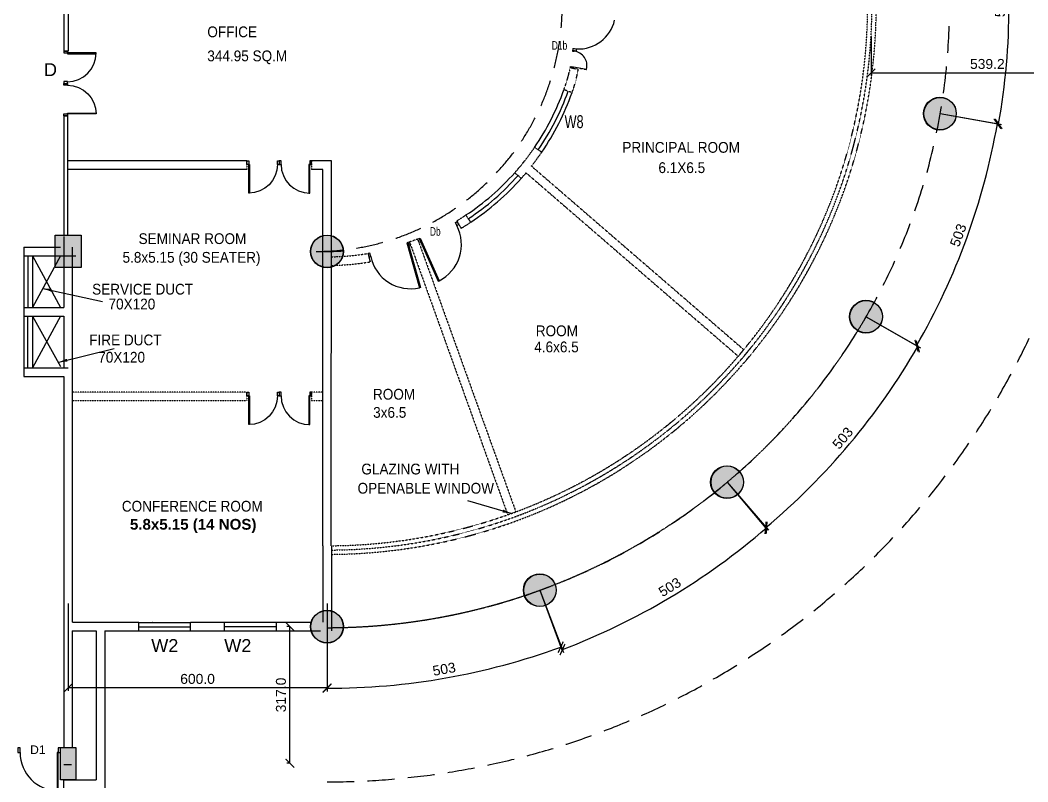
# Model space of a CAD drawing. Extents: x 53439 to 79867, y -144071 to -73305.
# Drawn here: x 70885 to 73220, y -114197 to -112431 of the extents above; entities that cross this region are included whole.
import ezdxf

# ---------------------------------------------------------------- set-up
doc = ezdxf.new("R2010")
doc.units = 0
doc.header["$LTSCALE"] = 0.1
doc.header["$MEASUREMENT"] = 0
doc.header["$PDMODE"] = 35
doc.header["$PDSIZE"] = -0.8
for name, pattern in [('CENTER2', [1.125, 0.75, -0.125, 0.125, -0.125]), ('DASHED2', [0.375, 0.25, -0.125]), ('HIDDEN', [0.375, 0.25, -0.125])]:
    doc.linetypes.add(name, pattern=pattern)
doc.layers.get('0').update_dxf_attribs({"linetype": 'CONTINUOUS'})
doc.layers.get('DEFPOINTS').update_dxf_attribs({"linetype": 'CONTINUOUS'})
for name, color, linetype in [('DOOR', 30, 'CONTINUOUS'), ('HAT', 253, 'CONTINUOUS'), ('LAYER4', 130, 'CONTINUOUS'), ('TEXT', 7, 'CONTINUOUS'), ('THIN_HA', 253, 'CONTINUOUS'), ('WALL', 6, 'CONTINUOUS'), ('WIN', 102, 'CONTINUOUS')]:
    doc.layers.add(name, color=color, linetype=linetype)
doc.styles.add('1MM', font='arial.ttf')
doc.styles.add('DIM', font='arial.ttf', dxfattribs={"width": 0.7, "height": 1})
doc.styles.add('DUTCH', font='arial.ttf')
doc.dimstyles.new('KRI', dxfattribs={"dimtxt": 23, "dimasz": 20, "dimexe": 7, "dimexo": 0, "dimgap": 9, "dimtad": 1, "dimdec": 1, "dimzin": 1, "dimtxsty": '1MM', "dimblk": 'ARCHTICK', "dimcen": 0.5, "dimclrd": 252, "dimclre": 252, "dimclrt": 7, "dimaunit": 1, "dimadec": 8, "dimazin": 3, "dimtfac": 1, "dimtdec": 1, "dimtmove": 0, "dimatfit": 3})

# ---------------------------------------------------------------- blocks, each defined once
blk = doc.blocks.new('A$C764D24B9')
at = {"layer": 'DOOR'}
for points in [[(0.056, 0.111), (0.083, 0.111), (0.083, 1), (0.056, 1)], [(0, 0), (0.056, 0), (0.056, 0.111), (0, 0.111)], [(0.944, 0), (1, 0), (1, 0.111), (0.944, 0.111)]]:
    blk.add_lwpolyline(points, close=True, dxfattribs=at)
blk.add_arc((0.056, 0.111), 0.889, 0, 90, dxfattribs=at)
blk = doc.blocks.new('_ARCHTICK')
at = {"layer": 'WALL', "color": 0, "const_width": 0.15}
blk.add_lwpolyline([(-0.5, -0.5), (0.5, 0.5)], dxfattribs=at)
blk = doc.blocks.new('*D162')
at = {"layer": 'DEFPOINTS', "color": 0, "linetype": 'CONTINUOUS', "ltscale": 0.1}
for p in [(71596.1, -112396.9, 0), (72089.4, -113752.4, 0), (71596.1, -113839.4, 0), (71779.9, -113969.3)]:
    blk.add_point(p, dxfattribs=at)
at = {"layer": 'LAYER4', "color": 252, "linetype": 'CONTINUOUS', "ltscale": 0.1}
for p, q in [((72089.4, -113752.4), (72139.9, -113891.1)), ((71596.1, -113839.4), (71596.1, -113987))]:
    blk.add_line(p, q, dxfattribs=at)
blk.add_arc((71596.1, -112396.9), 1583.1, 270, 290, dxfattribs=at)
at = {"layer": 'LAYER4', "color": 252, "linetype": 'CONTINUOUS', "ltscale": 0.1, "xscale": 20, "yscale": 20, "zscale": 20}
for p, rotation in [((72137.5, -113884.5), 20.00000000000825), ((71596.1, -113980), 179.9999999999841)]:
    blk.add_blockref('_ARCHTICK', p, dxfattribs=dict(at, rotation=rotation))
at = {"layer": 'LAYER4', "color": 7, "linetype": 'CONTINUOUS', "ltscale": 0.1, "insert": (71867.4, -113935.5), "char_height": 23, "attachment_point": 5, "rotation": 10, "style": '1MM'}
blk.add_mtext('503', dxfattribs=at)
blk = doc.blocks.new('*D163')
at = {"layer": 'DEFPOINTS', "color": 0, "linetype": 'CONTINUOUS', "ltscale": 0.1}
for p in [(71571, -112396.9, 0), (72523.3, -113501.9, 0), (72088.9, -113752.4, 0), (72309.7, -113814.5)]:
    blk.add_point(p, dxfattribs=at)
at = {"layer": 'LAYER4', "color": 252, "linetype": 'CONTINUOUS', "ltscale": 0.1}
for p, q in [((72523.3, -113501.9), (72619.1, -113613.1)), ((72088.9, -113752.4), (72144, -113896.6))]:
    blk.add_line(p, q, dxfattribs=at)
blk.add_arc((71571, -112396.9), 1598.5, 290.9107, 310.7535, dxfattribs=at)
at = {"layer": 'LAYER4', "color": 252, "linetype": 'CONTINUOUS', "ltscale": 0.1, "xscale": 20, "yscale": 20, "zscale": 20}
for p, rotation in [((72614.5, -113607.8), 40.7535204044883), ((72141.6, -113890.1), 200.9106589169077)]:
    blk.add_blockref('_ARCHTICK', p, dxfattribs=dict(at, rotation=rotation))
at = {"layer": 'LAYER4', "color": 7, "linetype": 'CONTINUOUS', "ltscale": 0.1, "insert": (72390.3, -113745.3), "char_height": 23, "attachment_point": 5, "rotation": 31.283, "style": '1MM'}
blk.add_mtext('503', dxfattribs=at)
blk = doc.blocks.new('*D164')
at = {"layer": 'DEFPOINTS', "color": 0, "linetype": 'CONTINUOUS', "ltscale": 0.1}
for p in [(71596.1, -112396.9, 0), (72845.3, -113118.2, 0), (72523.3, -113501.9, 0), (72745.9, -113481.7)]:
    blk.add_point(p, dxfattribs=at)
at = {"layer": 'LAYER4', "color": 252, "linetype": 'CONTINUOUS', "ltscale": 0.1}
for p, q in [((72845.3, -113118.2), (72971.1, -113190.8)), ((72523.3, -113501.9), (72616.7, -113613.2))]:
    blk.add_line(p, q, dxfattribs=at)
blk.add_arc((71596.1, -112396.9), 1580.8, 310, 330, dxfattribs=at)
at = {"layer": 'LAYER4', "color": 252, "linetype": 'CONTINUOUS', "ltscale": 0.1, "xscale": 20, "yscale": 20, "zscale": 20}
for p, rotation in [((72965.1, -113187.3), 59.99999999998372), ((72612.2, -113607.9), 220.0000000000327)]:
    blk.add_blockref('_ARCHTICK', p, dxfattribs=dict(at, rotation=rotation))
at = {"layer": 'LAYER4', "color": 7, "linetype": 'CONTINUOUS', "ltscale": 0.1, "insert": (72791.1, -113399.7), "char_height": 23, "attachment_point": 5, "rotation": 50, "style": '1MM'}
blk.add_mtext('503', dxfattribs=at)
blk = doc.blocks.new('*D166')
at = {"layer": 'DEFPOINTS', "color": 0, "linetype": 'CONTINUOUS', "ltscale": 0.1}
for p in [(71596.1, -112396.9), (73016.7, -112647.4), (73044.3, -113021.6), (72845.3, -113118.2)]:
    blk.add_point(p, dxfattribs=at)
at = {"layer": 'LAYER4', "color": 252, "linetype": 'CONTINUOUS', "ltscale": 0.1}
for p, q in [((73016.7, -112647.4), (73156.2, -112672)), ((72845.3, -113118.2), (72968, -113189))]:
    blk.add_line(p, q, dxfattribs=at)
blk.add_arc((71596.1, -112396.9), 1577.2, 330, 350, dxfattribs=at)
at = {"layer": 'LAYER4', "color": 252, "linetype": 'CONTINUOUS', "ltscale": 0.1, "xscale": 20, "yscale": 20, "zscale": 20}
for p, rotation in [((73149.3, -112670.8), 79.99999999994807), ((72962, -113185.5), 240.000000000044)]:
    blk.add_blockref('_ARCHTICK', p, dxfattribs=dict(at, rotation=rotation))
at = {"layer": 'LAYER4', "color": 7, "linetype": 'CONTINUOUS', "ltscale": 0.1, "insert": (73058.7, -112929.3), "char_height": 23, "attachment_point": 5, "rotation": 70, "style": '1MM'}
blk.add_mtext('503', dxfattribs=at)
blk = doc.blocks.new('*D167')
at = {"layer": 'DEFPOINTS', "color": 0, "linetype": 'CONTINUOUS', "ltscale": 0.1}
for p in [(73016.7, -112146.4), (71596.1, -112396.9), (73173.6, -112488.8), (73016.7, -112647.4)]:
    blk.add_point(p, dxfattribs=at)
at = {"layer": 'LAYER4', "color": 252, "linetype": 'CONTINUOUS', "ltscale": 0.1}
for p, q in [((73016.7, -112146.4), (73159.2, -112121.3)), ((73016.7, -112647.4), (73159.2, -112672.5))]:
    blk.add_line(p, q, dxfattribs=at)
blk.add_arc((71596.1, -112396.9), 1580.2, 350, 10, dxfattribs=at)
at = {"layer": 'LAYER4', "color": 252, "linetype": 'CONTINUOUS', "ltscale": 0.1, "xscale": 20, "yscale": 20, "zscale": 20}
for p, rotation in [((73152.3, -112122.5), 100.0000000000026), ((73152.3, -112671.3), 259.9999999999996)]:
    blk.add_blockref('_ARCHTICK', p, dxfattribs=dict(at, rotation=rotation))
at = {"layer": 'LAYER4', "color": 7, "linetype": 'CONTINUOUS', "ltscale": 0.1, "insert": (73155.5, -112396.9), "char_height": 23, "attachment_point": 5, "rotation": 90, "style": '1MM'}
blk.add_mtext('503', dxfattribs=at)
blk = doc.blocks.new('*D169')
at = {"layer": 'DEFPOINTS', "color": 0, "linetype": 'CONTINUOUS', "ltscale": 0.1}
for p in [(70996.1, -113783.4), (71596.1, -113783.4), (70996.1, -113979)]:
    blk.add_point(p, dxfattribs=at)
at = {"layer": 'LAYER4', "color": 252, "linetype": 'CONTINUOUS', "ltscale": 0.1}
for p, q in [((70996.1, -113783.4), (70996.1, -113986)), ((71596.1, -113783.4), (71596.1, -113986)), ((71596.1, -113979), (70996.1, -113979))]:
    blk.add_line(p, q, dxfattribs=at)
at = {"layer": 'LAYER4', "color": 252, "linetype": 'CONTINUOUS', "ltscale": 0.1, "xscale": 20, "yscale": 20, "zscale": 20, "rotation": 180}
blk.add_blockref('_ARCHTICK', (70996.1, -113979), dxfattribs=at)
at = {"layer": 'LAYER4', "color": 252, "linetype": 'CONTINUOUS', "ltscale": 0.1, "xscale": 20, "yscale": 20, "zscale": 20}
blk.add_blockref('_ARCHTICK', (71596.1, -113979), dxfattribs=at)
at = {"layer": 'LAYER4', "color": 7, "linetype": 'CONTINUOUS', "ltscale": 0.1, "insert": (71296.1, -113958.3), "char_height": 23, "attachment_point": 5, "style": '1MM'}
blk.add_mtext('600.0', dxfattribs=at)
blk = doc.blocks.new('*D170')
at = {"color": 252, "linetype": 'CONTINUOUS', "ltscale": 0.1}
for p, q in [((71510.1, -113836.9), (71503.1, -113836.9)), ((71510.1, -114153.9), (71510.1, -113836.9)), ((71510.1, -114153.9), (71503.1, -114153.9))]:
    blk.add_line(p, q, dxfattribs=at)
at = {"layer": 'DEFPOINTS', "color": 0, "linetype": 'CONTINUOUS', "ltscale": 0.1}
for p in [(71510.1, -113836.9, -9.9), (71510.1, -113836.9), (71510.1, -114153.9, 3)]:
    blk.add_point(p, dxfattribs=at)
at = {"color": 252, "linetype": 'CONTINUOUS', "ltscale": 0.1, "xscale": 20, "yscale": 20, "zscale": 20}
for p, rotation in [((71510.1, -113836.9), 90), ((71510.1, -114153.9), 270)]:
    blk.add_blockref('_ARCHTICK', p, dxfattribs=dict(at, rotation=rotation))
at = {"color": 7, "linetype": 'CONTINUOUS', "ltscale": 0.1, "insert": (71489.3, -113995.4), "char_height": 23, "attachment_point": 5, "rotation": 90, "style": '1MM'}
blk.add_mtext('317.0', dxfattribs=at)
blk = doc.blocks.new('YTTU')
at = {"layer": 'THIN_HA', "linetype": 'CONTINUOUS', "ltscale": 0.1}
blk.add_hatch(color=2, dxfattribs=at).paths.add_polyline_path([(-6879.58, -1156.369), (-6878.83, -1156.369), (-6878.83, -1156.969), (-6879.58, -1156.969)])
at = {"layer": 'THIN_HA', "color": 2, "linetype": 'CONTINUOUS', "ltscale": 0.1}
blk.add_lwpolyline([(-6879.58, -1156.369), (-6878.83, -1156.369), (-6878.83, -1156.969), (-6879.58, -1156.969)], close=True, dxfattribs=at)
blk = doc.blocks.new('HYTYH')
at = {"layer": 'THIN_HA', "linetype": 'CONTINUOUS', "ltscale": 0.1}
h = blk.add_hatch(color=2, dxfattribs=at)
edge = h.paths.add_edge_path()
edge.add_arc((-6785.278, -1153.549), 0.38, 0, 360)
h = blk.add_hatch(color=2, dxfattribs=at)
edge = h.paths.add_edge_path()
edge.add_arc((-6799.479, -1156.744), 0.38, 0, 360)
h = blk.add_hatch(color=2, dxfattribs=at)
edge = h.paths.add_edge_path()
edge.add_arc((-6786.992, -1158.257), 0.38, 0, 360)
h = blk.add_hatch(color=2, dxfattribs=at)
edge = h.paths.add_edge_path()
edge.add_arc((-6790.212, -1162.094), 0.38, 0, 360)
h = blk.add_hatch(color=2, dxfattribs=at)
edge = h.paths.add_edge_path()
edge.add_arc((-6794.551, -1164.599), 0.38, 0, 360)
h = blk.add_hatch(color=2, dxfattribs=at)
edge = h.paths.add_edge_path()
edge.add_arc((-6799.479, -1165.445), 0.38, 0, 360)
blk.add_hatch(color=2, dxfattribs=at).paths.add_polyline_path([(-6805.653, -1168.244), (-6805.303, -1168.244), (-6805.303, -1168.994), (-6805.653, -1168.994)])
at = {"layer": 'THIN_HA', "color": 2, "linetype": 'CONTINUOUS', "ltscale": 0.1}
blk.add_lwpolyline([(-6805.653, -1168.244), (-6805.303, -1168.244), (-6805.303, -1168.994), (-6805.653, -1168.994)], close=True, dxfattribs=at)
for centre in [(-6785.278, -1153.549), (-6799.479, -1156.744), (-6786.992, -1158.257), (-6790.212, -1162.094), (-6794.551, -1164.599), (-6799.479, -1165.445)]:
    blk.add_circle(centre, 0.38, dxfattribs=at)
at = {"layer": 'THIN_HA', "color": 2, "linetype": 'CONTINUOUS', "rotation": 90}
blk.add_blockref('YTTU', (-7962.147, 5722.461), dxfattribs=at)
blk = doc.blocks.new('*D211')
at = {"layer": 'DEFPOINTS', "color": 0, "linetype": 'CONTINUOUS', "ltscale": 0.1}
for p in [(72856.5, -112468.7), (73395.7, -112472.3), (73395.7, -112553.1)]:
    blk.add_point(p, dxfattribs=at)
at = {"layer": 'WIN', "color": 252, "linetype": 'CONTINUOUS', "ltscale": 0.1}
for p, q in [((72856.5, -112468.7), (72856.5, -112560.1)), ((73395.7, -112472.3), (73395.7, -112560.1)), ((72856.5, -112553.1), (73395.7, -112553.1))]:
    blk.add_line(p, q, dxfattribs=at)
at = {"layer": 'WIN', "color": 252, "linetype": 'CONTINUOUS', "ltscale": 0.1, "xscale": 20, "yscale": 20, "zscale": 20, "rotation": 180}
blk.add_blockref('_ARCHTICK', (72856.5, -112553.1), dxfattribs=at)
at = {"layer": 'WIN', "color": 252, "linetype": 'CONTINUOUS', "ltscale": 0.1, "xscale": 20, "yscale": 20, "zscale": 20}
blk.add_blockref('_ARCHTICK', (73395.7, -112553.1), dxfattribs=at)
at = {"layer": 'WIN', "color": 7, "linetype": 'CONTINUOUS', "ltscale": 0.1, "insert": (73126.1, -112532.3), "char_height": 23, "attachment_point": 5, "style": '1MM'}
blk.add_mtext('539.2', dxfattribs=at)

msp = doc.modelspace()

# ---------------------------------------------------------------- hatches: boundary and pattern name
at = {"layer": 'LAYER4', "linetype": 'CONTINUOUS', "ltscale": 0.1}
h = msp.add_hatch(color=7, dxfattribs=at)
edge = h.paths.add_edge_path()
edge.add_arc((73016.67, -112647.41), 37.5, 0, 360)
h = msp.add_hatch(color=7, dxfattribs=at)
edge = h.paths.add_edge_path()
edge.add_arc((71596.08, -112966.92), 37.5, 0, 360)
h = msp.add_hatch(color=7, dxfattribs=at)
edge = h.paths.add_edge_path()
edge.add_arc((72845.32, -113118.17), 37.5, 0, 360)
h = msp.add_hatch(color=7, dxfattribs=at)
edge = h.paths.add_edge_path()
edge.add_arc((72523.3, -113501.94), 37.5, 0, 360)
h = msp.add_hatch(color=7, dxfattribs=at)
edge = h.paths.add_edge_path()
edge.add_arc((72089.45, -113752.43), 37.5, 0, 360)
h = msp.add_hatch(color=7, dxfattribs=at)
edge = h.paths.add_edge_path()
edge.add_arc((71596.08, -113836.92), 37.5, 0, 360)
h = msp.add_hatch(color=7, dxfattribs=at)
edge = h.paths.add_edge_path()
edge.add_arc((71596.08, -113836.92), 37.5, 0, 360)

# ---------------------------------------------------------------- linework, layer by layer
at = {"layer": 'DOOR'}
for p, q in [((72165.91, -112496.06, 0), (72165, -112502.25, 0)), ((72165.91, -112496.06, 0), (72169.67, -112496.62)), ((72165.91, -112496.06, 0), (72174.42, -112497.33)), ((72173.78, -112501.6), (72174.42, -112497.33)), ((72165, -112502.25, 0), (72168.77, -112502.8, 0)), ((72165.3, -112500.35, 0), (72173.78, -112501.6)), ((72168.77, -112502.8), (72169.05, -112500.91)), ((72159.64, -112538.31, 0), (72159.36, -112540.19, 0)), ((72159.36, -112540.17, 0), (72163.12, -112540.74, 0)), ((72159.64, -112538.31, 0), (72163.4, -112538.87)), ((72163.54, -112537.92, 0), (72163.12, -112540.75, 0)), ((72163.54, -112537.92, 0), (72197.31, -112543.9, 0)), ((72197.17, -112544.84, 0), (72197.31, -112543.9, 0)), ((71893.63, -112899.53, 0), (71897.44, -112897.85, 0)), ((71900.81, -112905.47, 0), (71896.99, -112907.15, 0)), ((71809.87, -112936.68, -0.01), (71811.78, -112935.82, -0.01)), ((71809.87, -112936.68, -0.01), (71853.67, -113035.76, -0.01)), ((71811.78, -112935.84, -0.01), (71855.57, -113034.92, -0.01)), ((71783.23, -112946.26, -0.01), (71781.22, -112946.81, -0.01)), ((71781.23, -112946.82, -0.01), (71810.57, -113051.11, -0.01)), ((71781.23, -112946.82, -0.01), (71810.57, -113051.11, -0.01)), ((71783.23, -112946.26, -0.01), (71812.57, -113050.54, -0.01)), ((71783.23, -112946.26, -0.01), (71812.57, -113050.54, -0.01)), ((71695.01, -112970.96, 0), (71690.99, -112972.09, 0)), ((71693.25, -112980.11, 0), (71697.26, -112978.98, 0)), ((71853.67, -113035.76, -0.01), (71855.57, -113034.92, -0.01)), ((71812.57, -113050.54, -0.01), (71810.57, -113051.11, -0.01)), ((71812.57, -113050.54, -0.01), (71810.57, -113051.11, -0.01))]:
    msp.add_line(p, q, dxfattribs=at)
at = {"layer": 'DOOR', "extrusion": (-3.12366e-05, -1.5926e-05, 1)}
for p, q in [((71896.99, -112907.15, 0), (71893.63, -112899.53, 0)), ((71897.44, -112897.85, 0), (71900.81, -112905.47, 0))]:
    msp.add_line(p, q, dxfattribs=at)
at = {"layer": 'DOOR', "extrusion": (3.42253e-05, 7.61515e-06, 1)}
for p, q in [((71690.99, -112972.09, 0), (71693.25, -112980.11, 0)), ((71697.26, -112978.98, 0), (71695.01, -112970.96, 0))]:
    msp.add_line(p, q, dxfattribs=at)
at = {"layer": 'DOOR', "extrusion": (-3.12366e-05, -1.5926e-05, 1), "elevation": -0.45}
msp.add_lwpolyline([(71806.06, -112938.36), (71809.87, -112936.68), (71813.24, -112944.3), (71809.43, -112945.98)], close=True, dxfattribs=at)
at = {"layer": 'DOOR', "extrusion": (3.42253e-05, 7.61515e-06, 1), "elevation": 1.59}
msp.add_lwpolyline([(71787.24, -112945.13), (71783.23, -112946.26), (71785.49, -112954.28), (71789.5, -112953.15)], close=True, dxfattribs=at)
at = {"layer": 'DOOR'}
for centre, radius, start, end in [((72179, -112412.18, 0), 85.26, 266.92186, 347.54116), ((72164.94, -112535.92, 0), 33.34, 346.15174, 83.40765), ((71813.06, -112950.54, 0), 94.49, 296.74297, 27.33371), ((71789.61, -112958.97, 0), 94.49, 192.22516, 282.81589)]:
    msp.add_arc(centre, radius, start, end, dxfattribs=at)
at = {"layer": 'LAYER4', "linetype": 'CONTINUOUS', "ltscale": 0.1}
for p, q in [((70986.04, -112152.09, 0), (70986.04, -112496.94, 0)), ((70996.04, -112152.09, 0), (70996.04, -112496.94, 0)), ((70986.04, -112475.65), (70986.04, -112502.43, 0)), ((70996.04, -112475.65, 0), (70996.04, -112502.43, 0)), ((70986.04, -112502.43), (70996.04, -112502.43, 0)), ((70986.04, -112652.43, 0), (70986.04, -112929.42, 0)), ((70986.04, -112652.43), (70994.37, -112652.43, 0)), ((70994.37, -112652.43, 0), (70994.37, -112929.42, 0)), ((70903.33, -113096.92), (70903.33, -112976.92)), ((70913.73, -112976.92), (70913.73, -113096.92)), ((70978.36, -112976.92), (70913.73, -113096.92)), ((70913.73, -112976.92), (70978.73, -113096.92)), ((70902.98, -113236.92), (70902.98, -113116.92)), ((70913.73, -113116.92), (70913.73, -113236.92)), ((70978.73, -113116.92), (70913.73, -113236.92)), ((70913.73, -113116.92), (70978.73, -113234.04)), ((70986.19, -114156.92, 0), (71003.69, -114156.92, 0)), ((70986.19, -114156.92, 0), (71003.69, -114156.92, 0))]:
    msp.add_line(p, q, dxfattribs=at)
at = {"layer": 'LAYER4', "color": 7, "linetype": 'CONTINUOUS', "ltscale": 0.1}
for centre in [(73016.67, -112647.41), (71596.08, -112966.92), (72845.32, -113118.17), (72523.3, -113501.94), (72089.45, -113752.43), (71596.08, -113836.92), (71596.08, -113836.92)]:
    msp.add_circle(centre, 37.5, dxfattribs=at)
at = {"layer": 'LAYER4', "color": 1, "linetype": 'HIDDEN', "ltscale": 2500}
for centre, radius in [((71596.08, -112396.92), 1442.5), ((71571.04, -112396.92, 0), 570), ((71571.04, -112396.92, 0), 570)]:
    msp.add_arc(centre, radius, 270, 90, dxfattribs=at)
at = {"layer": 'LAYER4', "color": 1, "linetype": 'HIDDEN', "ltscale": 35}
msp.add_arc((71596.08, -112396.92), 1442.5, 270, 330, dxfattribs=at)
at = {"layer": 'WALL', "linetype": 'CENTER2', "ltscale": 0.1}
for p, q in [((72159.36, -112540.19, 0), (72157.72, -112549.1, 0)), ((72159.36, -112540.22, -62299.65), (72178.08, -112544.87, -2244686.83)), ((72163.4, -112538.87, 0), (72197.17, -112544.84, 0)), ((72163.83, -112598.62, 0), (72144.89, -112592.18, 0)), ((72093.56, -112736.82, 0), (72077.04, -112725.54, 0)), ((72093.48, -112736.76, 0), (72093.48, -112736.76, 0)), ((71410.43, -112756.92, -0.01), (71410.43, -112776.92, -0.01)), ((71560.43, -112756.92, -0.01), (71560.43, -112776.92, -0.01)), ((72069.84, -112769.16, 0), (72561.77, -113194.75, 0)), ((72046.18, -112797.45, 0), (72031.04, -112784.37, 0)), ((72057.22, -112784.68, 0), (72548.69, -113209.88, 0)), ((71929.01, -112899.09, 0), (71918.05, -112882.35, 0)), ((71896.72, -112895.85, 0), (71906.28, -112913.43, 0)), ((71806.06, -112938.36, 0), (71787.24, -112945.13, -0.01)), ((71806.06, -112938.36, -0.01), (72033.45, -113570.66, 0)), ((71787.24, -112945.13, -0.01), (72014.63, -113577.42, 0)), ((71787.24, -112945.13, -0.01), (72014.63, -113577.42, 0)), ((71690.87, -112971.66, 0), (71695.93, -112991.09, 0)), ((71410.43, -113293.49, 0), (71006.04, -113293.49, 0)), ((71410.43, -113313.49, 0), (71006.04, -113313.49, 0)), ((71410.43, -113293.49, -0.01), (71410.43, -113313.49, 0)), ((71586.08, -113293.49, -0.01), (71560.43, -113293.49, -0.01)), ((71560.43, -113293.49, -0.01), (71560.43, -113313.49, 0)), ((71586.08, -113313.49, -0.01), (71560.43, -113313.49, -0.01))]:
    msp.add_line(p, q, dxfattribs=at)
at = {"layer": 'WALL', "linetype": 'CONTINUOUS', "ltscale": 0.1}
for p, q in [((71410.43, -112756.92, -0.01), (70996.08, -112756.92, 0)), ((71410.43, -112776.92, -0.01), (70996.08, -112776.92, 0)), ((71606.08, -112756.92, -0.01), (71560.43, -112756.92, -0.01)), ((71586.08, -112776.92, -0.01), (71560.43, -112776.92, -0.01)), ((71586.08, -113649.38, -0.01), (71586.08, -112776.92, 0)), ((71606, -113649.38), (71606.08, -112756.92, 0)), ((70986.19, -112932.22), (70986.18, -113096.92)), ((70893.73, -112956.92), (70893.73, -113256.92)), ((70893.73, -112956.92), (70893.73, -113256.92)), ((70893.73, -112956.92), (70978.73, -112956.92)), ((70898.73, -112956.92), (70978.73, -112956.92)), ((70986.19, -112956.92), (70986.19, -112956.92)), ((70986.19, -112956.92), (70986.19, -112956.92)), ((70986.19, -112960.5), (70986.19, -112960.5)), ((71006.04, -113826.92), (71006.04, -112956.92)), ((70893.73, -112976.92), (71013.73, -112976.92)), ((70913.73, -112976.92), (70978.73, -112976.92)), ((70893.73, -113096.92), (70986.18, -113096.92)), ((70893.73, -113116.92), (70986.18, -113116.92)), ((70986.18, -113116.92), (70986.18, -113236.92)), ((70893.73, -113236.92), (70996.08, -113236.92)), ((70918.73, -113236.92), (70978.73, -113236.92)), ((70893.73, -113256.92), (70978.73, -113256.92)), ((70893.73, -113256.92), (70986.18, -113256.92)), ((70986.18, -113256.92), (70986.18, -114116.42)), ((71586.08, -113649.38), (71586.08, -113826.92)), ((71606.08, -113649.38), (71606.08, -113846.92)), ((71596.08, -113799.42), (71596.08, -113874.42)), ((71596.08, -113799.42), (71596.08, -113874.42)), ((71006.04, -113826.92), (71101.6, -113826.92)), ((71006.08, -113826.85, -0.08), (71101.86, -113826.91, -0.08)), ((71006.08, -113826.85, -0.08), (71160.08, -113826.95, -0.08)), ((71159.87, -113846.98, 0), (71159.87, -113826.98, 0)), ((71279.83, -113826.98, 9.89), (71358.83, -113826.98, 9.89)), ((71279.83, -113847.05, 0.08), (71279.83, -113827.05, 0.08)), ((71279.83, -113847.05, 9.97), (71279.83, -113827.05, 9.97)), ((71358.83, -113846.98, 0.08), (71358.83, -113826.98, 0.08)), ((71478.83, -113826.92), (71561.04, -113826.92)), ((71478.83, -113846.98, 0.08), (71478.83, -113826.92, 0.08)), ((71005.85, -113846.92, 0), (71005.83, -114116.92, 0)), ((71005.85, -113846.92), (71006.09, -113846.92)), ((71006.07, -113846.85, -0.08), (71061.08, -113846.88, -0.08)), ((71061.08, -113846.88, 0), (71061.08, -114191.92, 0)), ((71081.08, -113846.9, -0.08), (71159.87, -113846.95, -0.08)), ((71081.08, -113846.9, 0), (71081.08, -114211.92, 0)), ((71279.83, -113846.94, -1.02), (71358.83, -113846.89, -15.81)), ((71478.83, -113846.92), (71581.04, -113846.92)), ((70986.09, -114191.92, 0), (71061.08, -114191.92, 0)), ((70986.09, -114211.92), (70986.09, -114191.92))]:
    msp.add_line(p, q, dxfattribs=at)
at = {"layer": 'WALL', "linetype": 'CENTER2', "ltscale": 0.1, "elevation": 0}
msp.add_lwpolyline([(72155.36, -112559.79), (72156.52, -112554.55), (72157.72, -112549.1)], dxfattribs=at)
at = {"layer": 'WALL', "color": 252, "linetype": 'HIDDEN', "ltscale": 2500}
msp.add_arc((71596.08, -112395.67), 1801.25, 270, 90.33679, dxfattribs=at)
at = {"layer": 'WALL', "linetype": 'CENTER2', "ltscale": 0.1}
for centre, radius, start, end in [((71897.75, -112499.3, -4489373.67), 284.01, 339.47453, 350.76674), ((71596.08, -112396.9, 0), 582.52, 340.41352, 343.76178), ((71585.37, -112387.96, 0), 596.46, 318.34804, 325.52641), ((71596.08, -112396.9, 0), 602.52, 321.84188, 325.65611), ((71596.08, -112396.9, 0), 362.52, 271.49897, 271.58169), ((71596.08, -112396.9, 0), 602.52, 318.33423, 319.93903), ((71596.08, -112396.9, 0), 582.52, 301.07114, 303.55392), ((71593.82, -112392.93, 0), 607.09, 300.9765, 303.51342), ((71596.08, -112396.9, 0), 582.52, 270.98426, 279.36554), ((71596.08, -112396.9, 0), 602.52, 270.95158, 279.53945)]:
    msp.add_arc(centre, radius, start, end, dxfattribs=at)
at = {"layer": 'WALL', "linetype": 'CONTINUOUS', "ltscale": 0.1}
msp.add_arc((71596.08, -112395.67), 571.25, 269.26659, 273.76189, dxfattribs=at)
at = {"layer": 'WIN'}
for p, q in [((71159.83, -113827.05, 9.97), (71279.83, -113827.05, 9.97)), ((71159.87, -113826.98, 0), (71160.3, -113826.98, 0)), ((71191.76, -113826.99, -9.81), (71192.2, -113826.99, -9.81)), ((71358.83, -113826.92), (71478.83, -113826.92)), ((71159.83, -113837.05, 0.08), (71279.83, -113837.05, 0.08)), ((71159.83, -113847.05, 9.97), (71279.83, -113847.05, 9.97)), ((71159.87, -113846.98, 0), (71160.3, -113846.98, 0)), ((71191.76, -113846.99, -9.81), (71192.2, -113846.99, -9.81)), ((71358.83, -113836.98), (71478.83, -113836.98)), ((71358.83, -113846.98, 9.89), (71478.83, -113846.98, 9.89))]:
    msp.add_line(p, q, dxfattribs=at)
at = {"layer": 'WIN', "linetype": 'DASHED2'}
for radius, start, end in [(1272.5, 270.45027, 72.19063), (1252.5, 270.45383, 72.20241), (1262.5, 270.45383, 72.20241)]:
    msp.add_arc((71596.08, -112396.92), radius, start, end, dxfattribs=at)
at = {"layer": 'WIN', "color": 34}
for centre, radius, start, end in [((71596.08, -112396.9, 0), 582.52, 325.65508, 340.41352), ((71596.95, -112396.01, 0), 592.46, 325.53651, 340.31801), ((71596.08, -112396.9, 0), 602.52, 325.65611, 340.4405), ((71596.08, -112396.9, 0), 582.52, 303.55392, 318.30509), ((71596.08, -112397.28, 0), 592.46, 303.56848, 318.34765), ((71596.08, -112396.9, 0), 602.52, 303.54287, 318.33423)]:
    msp.add_arc(centre, radius, start, end, dxfattribs=at)

# ---------------------------------------------------------------- block references
at = {"layer": 'DOOR', "extrusion": (0, 0, -1), "xscale": 75.00000000093132, "yscale": 75.00000000093132, "zscale": -75.00000000109137, "rotation": 180}
for p in [(-71410.43, -112756.92, 0.01), (-71410.43, -113293.49, 0.01)]:
    msp.add_blockref('A$C764D24B9', p, dxfattribs=at)
at = {"layer": 'DOOR', "xscale": 75.00000000093132, "yscale": 75.00000000093132, "zscale": 75.00000000093132, "rotation": 180}
for p in [(71560.43, -112756.92, -0.01), (71560.43, -113293.49, -0.01)]:
    msp.add_blockref('A$C764D24B9', p, dxfattribs=at)
at = {"layer": 'LAYER4', "linetype": 'CONTINUOUS', "ltscale": 0.1, "xscale": 75.0000000010914, "yscale": 75.0000000010914, "zscale": 75.0000000010914, "rotation": 269.9999999995553}
msp.add_blockref('A$C764D24B9', (70986.04, -112502.43), dxfattribs=at)
at = {"layer": 'LAYER4', "linetype": 'CONTINUOUS', "ltscale": 0.1, "extrusion": (0, 0, -1), "xscale": 75.0000000010914, "yscale": 75.0000000010914, "zscale": -75.00000000109135, "rotation": 90.00000000044464}
msp.add_blockref('A$C764D24B9', (-70986.04, -112652.43), dxfattribs=at)
at = {"layer": 'THIN_HA', "color": 2, "linetype": 'CONTINUOUS', "xscale": 100, "yscale": 100, "zscale": 100}
msp.add_blockref('HYTYH', (751544.01, 2707.49), dxfattribs=at)
at = {"layer": 'WALL', "linetype": 'CONTINUOUS', "ltscale": 0.1, "xscale": 99.39759036278701, "yscale": 99.39759036278701, "zscale": 99.39759036278701, "rotation": 180}
msp.add_blockref('A$C764D24B9', (70978.73, -114118.04), dxfattribs=at)

# ---------------------------------------------------------------- texts
at = {"style": 'DIM'}
for s, height, p in [('D', 30, (70940.16, -112560.39, 0)), ('W2', 30, (71188.73, -113895.86, -10.81)), ('W2', 30, (71357.88, -113895.86, -10.81)), ('D1', 20, (70908.06, -114132.46))]:
    msp.add_text(s, height=height, dxfattribs=at).set_placement(p)
at = {"attachment_point": 1, "style": 'DIM'}
for s, insert, char_height, width in [('D1b', (72116.79, -112479.21, -2460196.43), 20, 81.7695), ('W8', (72146.5, -112651.02, -2460196.43), 30, 5.6576), ('Db', (71834.3, -112910.59, 2460215.87), 20, 415.8686)]:
    msp.add_mtext(s, dxfattribs=dict(at, insert=insert, char_height=char_height, width=width))
at = {"layer": 'TEXT', "style": 'DUTCH', "width": 0.9}
for s, p in [('OFFICE', (71318.63, -112470.22, 0)), ('344.95 SQ.M', (71318.63, -112525.95, 0)), ('PRINCIPAL ROOM', (72280.42, -112738.15, 2460196.43)), ('6.1X6.5', (72363.94, -112785.17, 2460196.43)), ('SEMINAR ROOM', (71159.4, -112949.8, 2460196.43)), ('5.8x5.15 (30 SEATER)', (71122.21, -112993.13, 2460196.43)), ('SERVICE DUCT', (71051.78, -113066.99, 0)), ('70X120', (71089.71, -113101.4, 0)), (' ROOM', (72070.99, -113163.53, 2460196.43)), ('FIRE DUCT', (71045.03, -113184.72, 0)), ('4.6x6.5', (72076.19, -113200.84, 2460196.43)), ('70X120', (71065.98, -113224.79, 0)), (' ROOM', (71693.79, -113310.58, 2460196.43)), ('3x6.5', (71702.92, -113352.72, 2460196.43)), (' GLAZING WITH', (71666.87, -113484.05)), ('OPENABLE WINDOW', (71666.87, -113528.56)), ('CONFERENCE ROOM', (71120.56, -113570.28))]:
    msp.add_text(s, height=25, dxfattribs=at).set_placement(p)
at = {"layer": 'TEXT', "insert": (71139.36, -113587.2, -2460196.43), "char_height": 25, "width": 351.1246, "attachment_point": 1, "style": 'DUTCH'}
msp.add_mtext('{\\fSwis721 LtEx BT|b1|i0|c0|p34;5.8x5.15 (14 NOS)} ', dxfattribs=at)

# ---------------------------------------------------------------- dimensions: what is measured, and where the dimension line sits
at = {"color": 1, "linetype": 'CONTINUOUS', "ltscale": 0.1}
dim = msp.add_aligned_dim(p1=(71510.07, -114153.92, 3.04), p2=(71510.07, -113836.92, -9.89), distance=0, dimstyle='KRI', dxfattribs=at)
dim.commit()
dim.dimension.update_dxf_attribs({"geometry": '*D170', "text_midpoint": (71489.32, -113995.42, 0)})
at = {"layer": 'LAYER4', "color": 120, "linetype": 'CONTINUOUS', "ltscale": 0.1}
for base, p1, p2, picture, middle in [((73173.62, -112488.8, 0), (73016.67, -112647.41), (73016.67, -112146.43), '*D167', (73155.54, -112396.92, 0)), ((71779.87, -113969.31, 0), (72089.45, -113752.43), (71596.08, -113839.42), '*D162', (71867.38, -113935.53, 0)), ((72745.9, -113481.72, 0), (72845.32, -113118.17), (72523.3, -113501.94), '*D164', (72791.13, -113399.69, 0)), ((73044.28, -113021.61, 0), (73016.67, -112647.41), (72845.32, -113118.17), '*D166', (73058.65, -112929.25, 0))]:
    dim = msp.add_angular_dim_3p(base=base, center=(71596.08, -112396.92), p1=p1, p2=p2, text='503', dimstyle='KRI', dxfattribs=at)
    dim.commit()
    dim.dimension.update_dxf_attribs({"geometry": picture, "text_midpoint": middle})
dim = msp.add_angular_dim_3p(base=(72309.75, -113814.46, 0), center=(71571.04, -112396.92), p1=(72523.3, -113501.94), p2=(72088.95, -113752.43), text='503', dimstyle='KRI', dxfattribs=at)
dim.commit()
dim.dimension.update_dxf_attribs({"geometry": '*D163', "text_midpoint": (72401.07, -113762.99, 0), "dimtype": 133})
dim = msp.add_aligned_dim(p1=(71596.08, -113783.42), p2=(70996.08, -113783.42), distance=195.62, dimstyle='KRI', dxfattribs=at)
dim.commit()
dim.dimension.update_dxf_attribs({"geometry": '*D169', "text_midpoint": (71296.08, -113958.29)})
at = {"layer": 'WIN', "color": 1, "linetype": 'CONTINUOUS', "ltscale": 0.1}
dim = msp.add_linear_dim(base=(73395.7, -112553.1), p1=(72856.54, -112468.66), p2=(73395.7, -112472.34), dimstyle='KRI', dxfattribs=at)
dim.commit()
dim.dimension.update_dxf_attribs({"geometry": '*D211', "text_midpoint": (73126.12, -112532.34)})

# ---------------------------------------------------------------- leaders
at = {"layer": 'HAT', "color": 5, "linetype": 'CONTINUOUS', "ltscale": 0.1}
msp.add_leader([(72022.48, -113574.61, 0), (71922.38, -113544.87, 0)], dimstyle='KRI', override={"dimgap": 9, "dimtad": 0, "dimfxl": 0}, dxfattribs=at)
msp.add_leader([(72022.48, -113574.61, 0), (71922.38, -113544.87, 0)], dimstyle='KRI', override={"dimgap": 9, "dimtad": 0, "dimfxl": 0}, dxfattribs=at)
at = {"layer": 'WALL', "linetype": 'CONTINUOUS', "ltscale": 0.1}
for points in [[(70937.63, -113052.55), (71076.07, -113083.35)], [(70974.36, -113223.75), (71103.17, -113192.17)]]:
    msp.add_leader(points, dimstyle='KRI', override={"dimgap": 9, "dimtad": 0, "dimfxl": 0}, dxfattribs=at)

doc.saveas('drawing.dxf')
